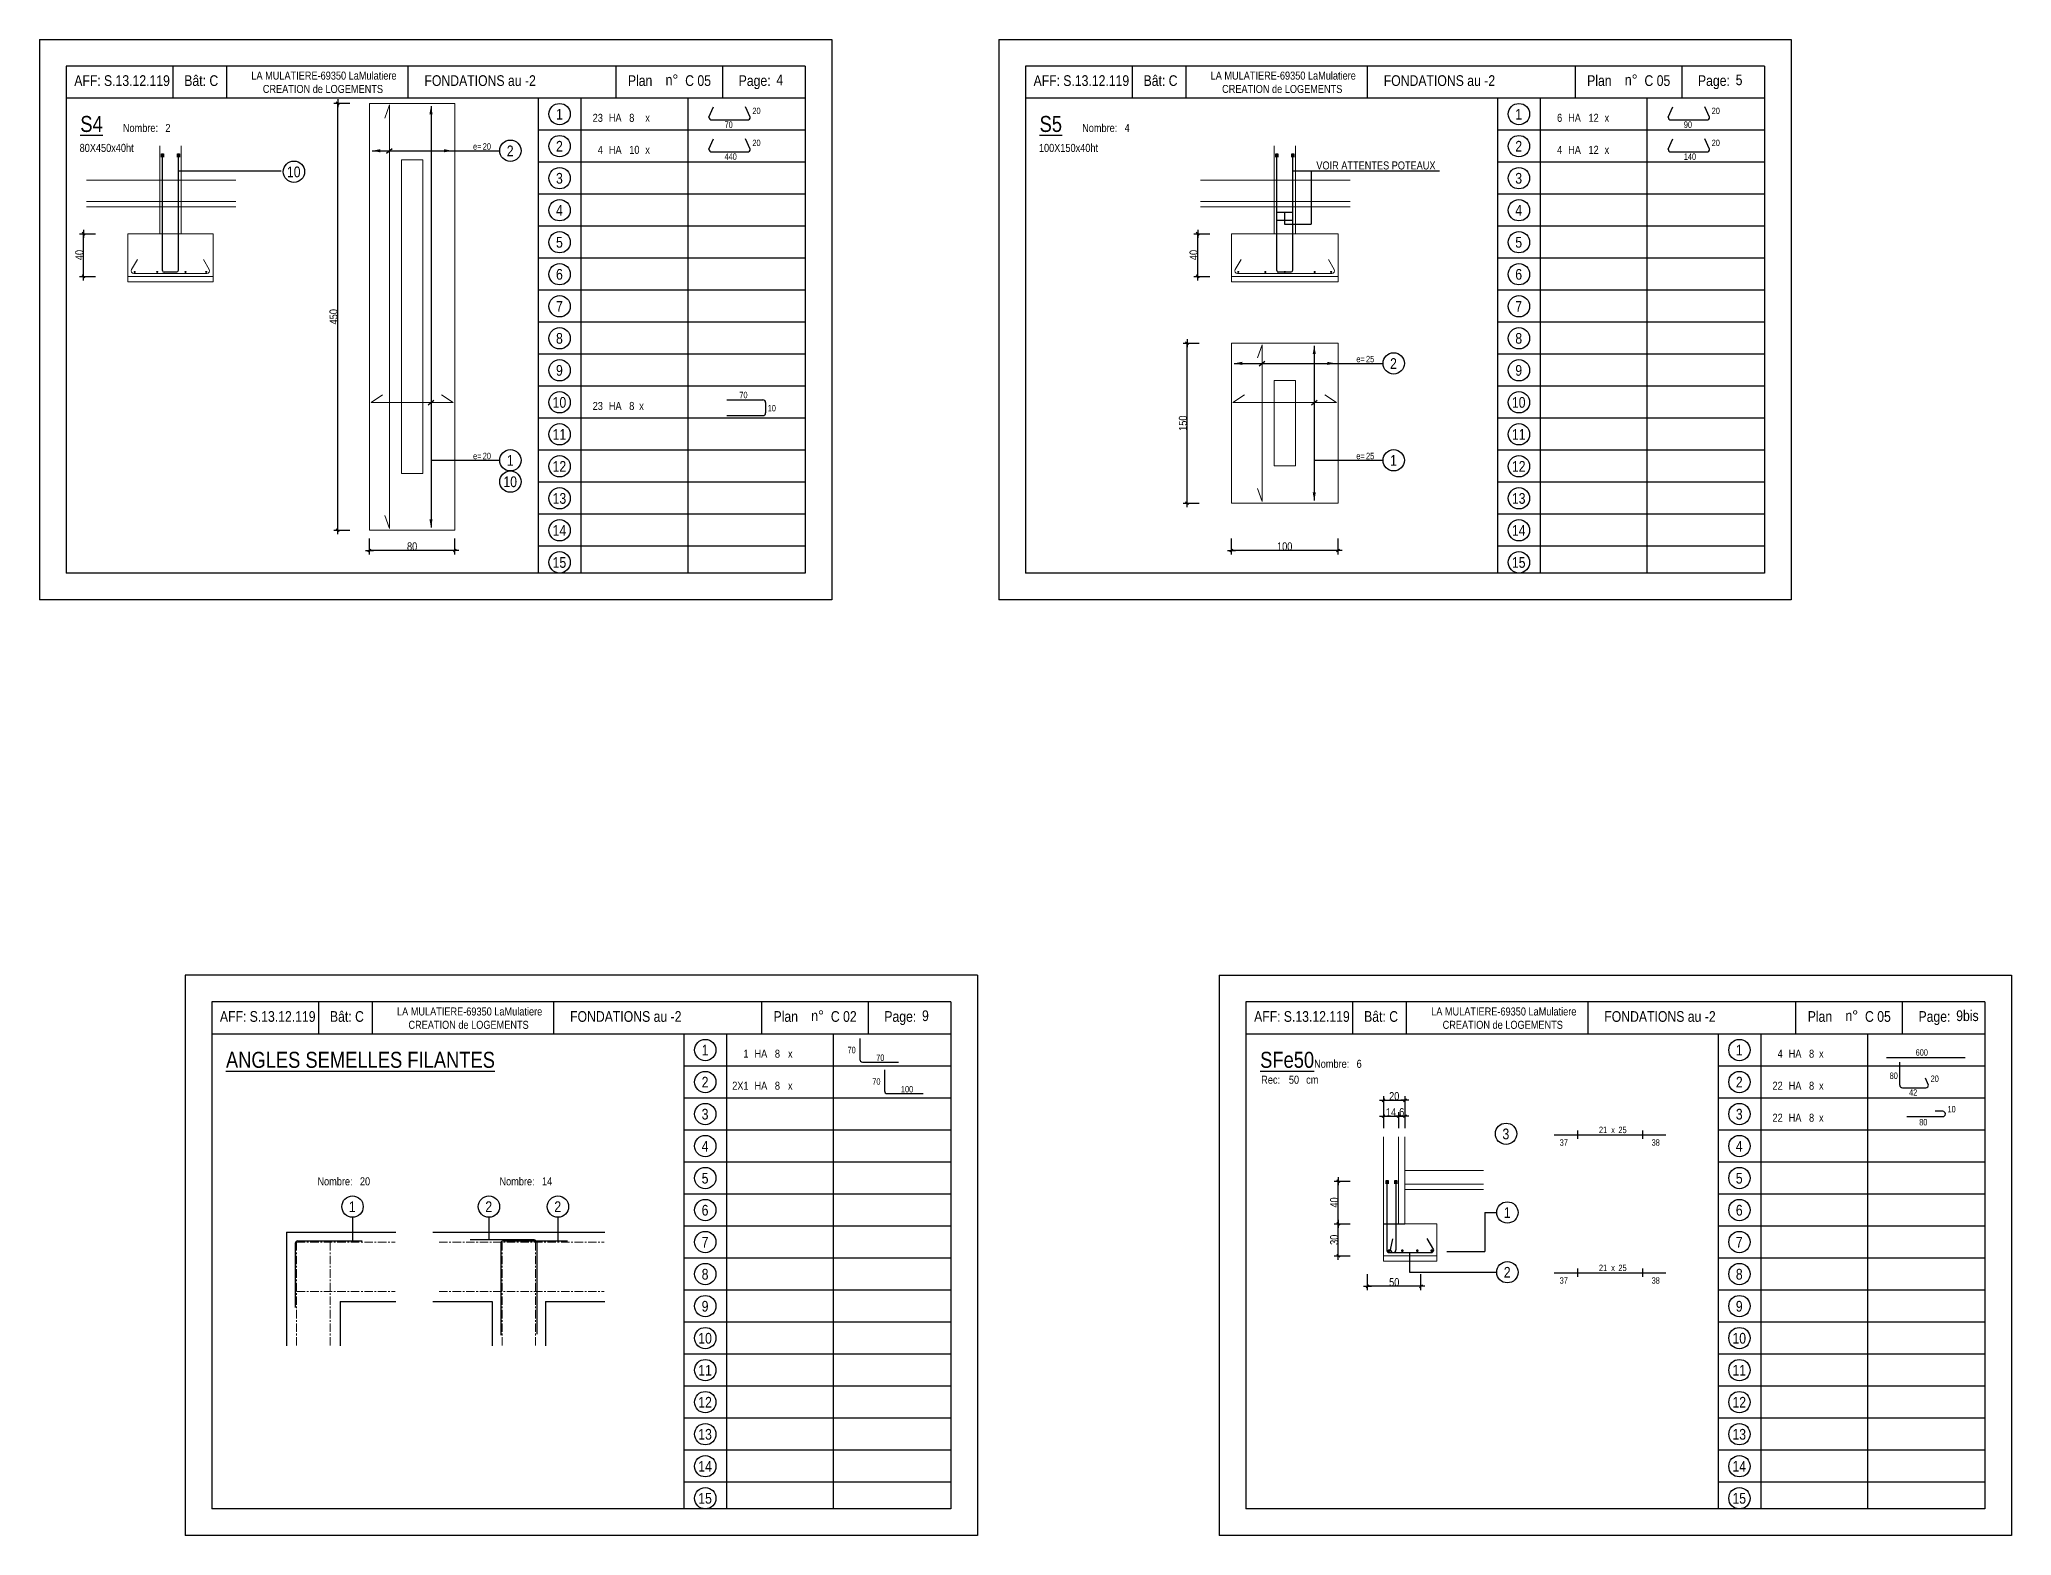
# Model space of a CAD drawing. Header units: centimetres. Extents: x -4990 to 114398, y -61489 to -12305.
# Drawn here: x 89810 to 93506, y -44350 to -41546 of the extents above; entities that cross this region are included whole.
import ezdxf
from ezdxf.enums import TextEntityAlignment as Align

# ---------------------------------------------------------------- set-up
doc = ezdxf.new("R2010")
doc.units = ezdxf.units.CM
doc.header["$LTSCALE"] = 0.5
doc.linetypes.add('AXES', pattern=[50.8, 31.75, -6.35, 6.35, -6.35])
doc.linetypes.add('TIRETPTX2', pattern=[50.8, 25.4, -12.7, 0, -12.7])
doc.layers.get('DEFPOINTS').update_dxf_attribs({"linetype": 'CONTINUOUS'})
for name, color, linetype in [('01_cote_gen', 4, 'CONTINUOUS'), ('01_fenetres', 171, 'CONTINUOUS'), ('01_linteaux', 2, 'CONTINUOUS'), ('01_texte', 230, 'CONTINUOUS'), ('AA_COTES', 2, 'CONTINUOUS')]:
    doc.layers.add(name, color=color, linetype=linetype)
for name, color, linetype, lineweight in [('01_murs_coup', 5, 'CONTINUOUS', 60), ('01_sem', 42, 'CONTINUOUS', 15), ('01_tram_axes', 2, 'TIRETPTX2', 9)]:
    doc.layers.add(name, color=color, linetype=linetype, lineweight=lineweight)
doc.styles.add('STYLE2', font='ARIALN.TTF')
doc.linetypes.add('ZIGZAG', pattern='A,0.00254,-5.08,[131,ltypeshp.shx,S=5.08,R=0,X=-5.08,Y=0],-10.16,[131,ltypeshp.shx,S=5.08,R=180,X=5.08,Y=0],-5.08', length=20.32254)
doc.dimstyles.new('JB25', dxfattribs={"dimscale": 0.1, "dimtxt": 150, "dimasz": 15, "dimexe": 0.1, "dimexo": 0.1, "dimgap": 0.09, "dimtad": 1, "dimdec": 1, "dimlfac": 0.5, "dimdsep": 46, "dimtxsty": 'STYLE2', "dimblk1": 'BOND_G', "dimblk2": 'BOND_D', "dimsah": 1, "dimcen": 1.5, "dimdle": 0.01, "dimse1": 1, "dimse2": 1, "dimclrd": 4, "dimclre": 2, "dimclrt": 6, "dimazin": 2, "dimtfac": 2.333333, "dimtdec": 1, "dimtix": 1, "dimtmove": 2, "dimatfit": 3, "dimldrblk": 'BOND_G', "dimfxl": 1, "dimtolj": 1, "dimtzin": 0, "dimarcsym": 0})
doc.dimstyles.new('JB50', dxfattribs={"dimscale": 0.1, "dimtxt": 150, "dimasz": 15, "dimexe": 0.1, "dimexo": 0.1, "dimgap": 0.09, "dimtad": 1, "dimdec": 1, "dimdsep": 46, "dimtxsty": 'STYLE2', "dimblk1": 'BOND_G', "dimblk2": 'BOND_D', "dimsah": 1, "dimcen": 1.5, "dimdle": 0.01, "dimse1": 1, "dimse2": 1, "dimclrd": 4, "dimclre": 2, "dimclrt": 6, "dimazin": 2, "dimtfac": 2.333333, "dimtdec": 1, "dimtix": 1, "dimtmove": 2, "dimatfit": 3, "dimldrblk": 'BOND_G', "dimfxl": 1, "dimtolj": 1, "dimtzin": 0, "dimarcsym": 0})

# ---------------------------------------------------------------- blocks, each defined once
blk = doc.blocks.new('BOND_G')
at = {"layer": 'AA_COTES', "color": 0}
for p, q in [((5, 0), (-5, 0)), ((1.8, 1.8), (-1.8, -1.8)), ((0, -5), (0, 15))]:
    blk.add_line(p, q, dxfattribs=at)
blk = doc.blocks.new('BOND_D')
at = {"layer": 'AA_COTES', "color": 0}
for p, q in [((5, 0), (-5, 0)), ((-1.8, -1.8), (1.8, 1.8)), ((0, 5), (0, -15))]:
    blk.add_line(p, q, dxfattribs=at)
blk = doc.blocks.new('*D4362')
at = {"layer": '01_sem', "color": 4, "lineweight": -2, "ltscale": 7, "transparency": 16777216}
blk.add_line((90587, -42503.9), (90430, -42503.9), dxfattribs=at)
at = {"layer": 'DEFPOINTS', "color": 0, "ltscale": 7}
for p in [(90428.5, -42415.2), (90588.5, -42415.2), (90428.5, -42503.9)]:
    blk.add_point(p, dxfattribs=at)
at = {"layer": '01_sem', "color": 4, "lineweight": -2, "ltscale": 7, "transparency": 16777216, "xscale": 1.5, "yscale": 1.5, "zscale": 1.5, "rotation": 180}
blk.add_blockref('BOND_D', (90428.5, -42503.9), dxfattribs=at)
at = {"layer": '01_sem', "color": 4, "lineweight": -2, "ltscale": 7, "transparency": 16777216, "xscale": 1.5, "yscale": 1.5, "zscale": 1.5}
blk.add_blockref('BOND_G', (90588.5, -42503.9), dxfattribs=at)
at = {"layer": '01_sem', "color": 6, "lineweight": 0, "ltscale": 7, "transparency": 16777216, "insert": (90508.5, -42496.2), "char_height": 15, "attachment_point": 5, "style": 'STYLE2'}
blk.add_mtext('\\A1;80', dxfattribs=at)
blk = doc.blocks.new('*D4361')
at = {"layer": '01_cote_gen', "color": 4, "linetype": 'Continuous', "lineweight": -2, "transparency": 16777216}
blk.add_line((89892.5, -41988.5), (89892.5, -41911.5), dxfattribs=at)
at = {"layer": 'DEFPOINTS', "color": 0, "linetype": 'Continuous'}
for p in [(89892.5, -41910), (90003.8, -41910), (89982.7, -41990)]:
    blk.add_point(p, dxfattribs=at)
at = {"layer": '01_cote_gen', "color": 4, "linetype": 'Continuous', "lineweight": -2, "transparency": 16777216, "xscale": 1.5, "yscale": 1.5, "zscale": 1.5}
for name, p, rotation in [('BOND_D', (89892.5, -41910), 90), ('BOND_G', (89892.5, -41990), 270)]:
    blk.add_blockref(name, p, dxfattribs=dict(at, rotation=rotation))
at = {"layer": '01_cote_gen', "color": 6, "linetype": 'Continuous', "lineweight": 0, "transparency": 16777216, "insert": (89884.8, -41950), "char_height": 15, "attachment_point": 5, "rotation": 90, "style": 'STYLE2'}
blk.add_mtext('\\A1;40', dxfattribs=at)
blk = doc.blocks.new('*D4363')
at = {"layer": '01_cote_gen', "color": 4, "lineweight": -2, "ltscale": 2, "transparency": 16777216}
blk.add_line((90369, -42464.2), (90369, -41667.2), dxfattribs=at)
at = {"layer": 'DEFPOINTS', "color": 0, "ltscale": 2}
for p in [(90369, -41665.7), (90428.5, -41665.7), (90428.5, -42465.7)]:
    blk.add_point(p, dxfattribs=at)
at = {"layer": '01_cote_gen', "color": 4, "lineweight": -2, "ltscale": 2, "transparency": 16777216, "xscale": 1.5, "yscale": 1.5, "zscale": 1.5}
for name, p, rotation in [('BOND_D', (90369, -41665.7), 90), ('BOND_G', (90369, -42465.7), 270)]:
    blk.add_blockref(name, p, dxfattribs=dict(at, rotation=rotation))
at = {"layer": '01_cote_gen', "color": 6, "ltscale": 2, "transparency": 16777216, "insert": (90361.3, -42065.7), "char_height": 15, "attachment_point": 5, "rotation": 90, "style": 'STYLE2'}
blk.add_mtext('\\A1;450', dxfattribs=at)
blk = doc.blocks.new('*D4364')
at = {"layer": '01_cote_gen', "color": 4, "linetype": 'Continuous', "lineweight": -2, "transparency": 16777216}
blk.add_line((91961, -42413.7), (91961, -42116.7), dxfattribs=at)
at = {"layer": 'DEFPOINTS', "color": 0, "linetype": 'Continuous'}
for p in [(91961, -42115.2), (92013.4, -42115.2), (92013.4, -42415.2)]:
    blk.add_point(p, dxfattribs=at)
at = {"layer": '01_cote_gen', "color": 4, "linetype": 'Continuous', "lineweight": -2, "transparency": 16777216, "xscale": 1.5, "yscale": 1.5, "zscale": 1.5}
for name, p, rotation in [('BOND_D', (91961, -42115.2), 90), ('BOND_G', (91961, -42415.2), 270)]:
    blk.add_blockref(name, p, dxfattribs=dict(at, rotation=rotation))
at = {"layer": '01_cote_gen', "color": 6, "linetype": 'Continuous', "lineweight": 0, "transparency": 16777216, "insert": (91953.3, -42265.2), "char_height": 15, "attachment_point": 5, "rotation": 90, "style": 'STYLE2'}
blk.add_mtext('\\A1;150', dxfattribs=at)
blk = doc.blocks.new('*D4365')
at = {"layer": '01_sem', "color": 4, "lineweight": -2, "ltscale": 7, "transparency": 16777216}
blk.add_line((92242.5, -42503.9), (92045.5, -42503.9), dxfattribs=at)
at = {"layer": 'DEFPOINTS', "color": 0, "ltscale": 7}
for p in [(92044, -42415.2), (92244, -42415.2), (92044, -42503.9)]:
    blk.add_point(p, dxfattribs=at)
at = {"layer": '01_sem', "color": 4, "lineweight": -2, "ltscale": 7, "transparency": 16777216, "xscale": 1.5, "yscale": 1.5, "zscale": 1.5, "rotation": 180}
blk.add_blockref('BOND_D', (92044, -42503.9), dxfattribs=at)
at = {"layer": '01_sem', "color": 4, "lineweight": -2, "ltscale": 7, "transparency": 16777216, "xscale": 1.5, "yscale": 1.5, "zscale": 1.5}
blk.add_blockref('BOND_G', (92244, -42503.9), dxfattribs=at)
at = {"layer": '01_sem', "color": 6, "lineweight": 0, "ltscale": 7, "transparency": 16777216, "insert": (92144, -42496.2), "char_height": 15, "attachment_point": 5, "style": 'STYLE2'}
blk.add_mtext('\\A1;100', dxfattribs=at)
blk = doc.blocks.new('*D4366')
at = {"layer": '01_cote_gen', "color": 4, "linetype": 'Continuous', "lineweight": -2, "transparency": 16777216}
blk.add_line((91981, -41988.5), (91981, -41911.5), dxfattribs=at)
at = {"layer": 'DEFPOINTS', "color": 0, "linetype": 'Continuous'}
for p in [(91981, -41910), (92072.3, -41910), (92051.2, -41990)]:
    blk.add_point(p, dxfattribs=at)
at = {"layer": '01_cote_gen', "color": 4, "linetype": 'Continuous', "lineweight": -2, "transparency": 16777216, "xscale": 1.5, "yscale": 1.5, "zscale": 1.5}
for name, p, rotation in [('BOND_D', (91981, -41910), 90), ('BOND_G', (91981, -41990), 270)]:
    blk.add_blockref(name, p, dxfattribs=dict(at, rotation=rotation))
at = {"layer": '01_cote_gen', "color": 6, "linetype": 'Continuous', "lineweight": 0, "transparency": 16777216, "insert": (91973.3, -41950), "char_height": 15, "attachment_point": 5, "rotation": 90, "style": 'STYLE2'}
blk.add_mtext('\\A1;40', dxfattribs=at)
blk = doc.blocks.new('*D4654')
at = {"layer": '01_cote_gen', "color": 4, "linetype": 'Continuous', "lineweight": -2, "transparency": 16777216}
blk.add_line((92244.4, -43824.2), (92244.4, -43767.2), dxfattribs=at)
at = {"layer": 'DEFPOINTS', "color": 0, "linetype": 'Continuous'}
for p in [(92244.4, -43765.7), (92319, -43765.7), (92304, -43825.7)]:
    blk.add_point(p, dxfattribs=at)
at = {"layer": '01_cote_gen', "color": 4, "linetype": 'Continuous', "lineweight": -2, "transparency": 16777216, "xscale": 1.5, "yscale": 1.5, "zscale": 1.5}
for name, p, rotation in [('BOND_D', (92244.4, -43765.7), 90), ('BOND_G', (92244.4, -43825.7), 270)]:
    blk.add_blockref(name, p, dxfattribs=dict(at, rotation=rotation))
at = {"layer": '01_cote_gen', "color": 6, "linetype": 'Continuous', "lineweight": 0, "transparency": 16777216, "insert": (92236.8, -43795.7), "char_height": 15, "attachment_point": 5, "rotation": 90, "style": 'STYLE2'}
blk.add_mtext('\\A1;30', dxfattribs=at)
blk = doc.blocks.new('*D4655')
at = {"layer": '01_cote_gen', "color": 4, "linetype": 'Continuous', "lineweight": -2, "transparency": 16777216}
blk.add_line((92397.8, -43882.9), (92300.8, -43882.9), dxfattribs=at)
at = {"layer": 'DEFPOINTS', "color": 0, "linetype": 'Continuous'}
for p in [(92299.3, -43814.7), (92399.3, -43814.7), (92299.3, -43882.9)]:
    blk.add_point(p, dxfattribs=at)
at = {"layer": '01_cote_gen', "color": 4, "linetype": 'Continuous', "lineweight": -2, "transparency": 16777216, "xscale": 1.5, "yscale": 1.5, "zscale": 1.5, "rotation": 180}
blk.add_blockref('BOND_D', (92299.3, -43882.9), dxfattribs=at)
at = {"layer": '01_cote_gen', "color": 4, "linetype": 'Continuous', "lineweight": -2, "transparency": 16777216, "xscale": 1.5, "yscale": 1.5, "zscale": 1.5}
blk.add_blockref('BOND_G', (92399.3, -43882.9), dxfattribs=at)
at = {"layer": '01_cote_gen', "color": 6, "linetype": 'Continuous', "lineweight": 0, "transparency": 16777216, "insert": (92349.3, -43875.2), "char_height": 15, "attachment_point": 5, "style": 'STYLE2'}
blk.add_mtext('\\A1;50', dxfattribs=at)
blk = doc.blocks.new('*D4656')
at = {"layer": '01_cote_gen', "color": 4, "linetype": 'Continuous', "lineweight": -2, "transparency": 16777216}
blk.add_line((92244.4, -43764.2), (92244.4, -43687.2), dxfattribs=at)
at = {"layer": 'DEFPOINTS', "color": 0, "linetype": 'Continuous'}
for p in [(92244.4, -43685.7), (92339.3, -43685.7), (92329.3, -43765.7)]:
    blk.add_point(p, dxfattribs=at)
at = {"layer": '01_cote_gen', "color": 4, "linetype": 'Continuous', "lineweight": -2, "transparency": 16777216, "xscale": 1.5, "yscale": 1.5, "zscale": 1.5}
for name, p, rotation in [('BOND_D', (92244.4, -43685.7), 90), ('BOND_G', (92244.4, -43765.7), 270)]:
    blk.add_blockref(name, p, dxfattribs=dict(at, rotation=rotation))
at = {"layer": '01_cote_gen', "color": 6, "linetype": 'Continuous', "lineweight": 0, "transparency": 16777216, "insert": (92236.8, -43725.7), "char_height": 15, "attachment_point": 5, "rotation": 90, "style": 'STYLE2'}
blk.add_mtext('\\A1;40', dxfattribs=at)
blk = doc.blocks.new('*D4657')
at = {"layer": '01_cote_gen', "color": 4, "linetype": 'Continuous', "lineweight": -2, "transparency": 16777216}
blk.add_line((92330.8, -43564), (92355.8, -43564), dxfattribs=at)
at = {"layer": 'DEFPOINTS', "color": 0, "linetype": 'Continuous'}
for p in [(92357.3, -43564), (92329.3, -43602.8), (92357.3, -43602.8)]:
    blk.add_point(p, dxfattribs=at)
at = {"layer": '01_cote_gen', "color": 4, "linetype": 'Continuous', "lineweight": -2, "transparency": 16777216, "xscale": 1.5, "yscale": 1.5, "zscale": 1.5, "rotation": 180}
blk.add_blockref('BOND_G', (92329.3, -43564), dxfattribs=at)
at = {"layer": '01_cote_gen', "color": 4, "linetype": 'Continuous', "lineweight": -2, "transparency": 16777216, "xscale": 1.5, "yscale": 1.5, "zscale": 1.5}
blk.add_blockref('BOND_D', (92357.3, -43564), dxfattribs=at)
at = {"layer": '01_cote_gen', "color": 6, "linetype": 'Continuous', "lineweight": 0, "transparency": 16777216, "insert": (92343.3, -43556.5), "char_height": 15, "attachment_point": 5, "style": 'STYLE2'}
blk.add_mtext('\\A1;14', dxfattribs=at)
blk = doc.blocks.new('*D4658')
at = {"layer": '01_cote_gen', "color": 4, "linetype": 'Continuous', "lineweight": -2, "transparency": 16777216}
blk.add_line((92358.8, -43564), (92367.8, -43564), dxfattribs=at)
at = {"layer": 'DEFPOINTS', "color": 0, "linetype": 'Continuous'}
for p in [(92357.3, -43571.5), (92369.3, -43564), (92369.3, -43602.8)]:
    blk.add_point(p, dxfattribs=at)
at = {"layer": '01_cote_gen', "color": 4, "linetype": 'Continuous', "lineweight": -2, "transparency": 16777216, "xscale": 1.5, "yscale": 1.5, "zscale": 1.5, "rotation": 180}
blk.add_blockref('BOND_G', (92357.3, -43564), dxfattribs=at)
at = {"layer": '01_cote_gen', "color": 4, "linetype": 'Continuous', "lineweight": -2, "transparency": 16777216, "xscale": 1.5, "yscale": 1.5, "zscale": 1.5}
blk.add_blockref('BOND_D', (92369.3, -43564), dxfattribs=at)
at = {"layer": '01_cote_gen', "color": 6, "linetype": 'Continuous', "lineweight": 0, "transparency": 16777216, "insert": (92363.3, -43556.4), "char_height": 15, "attachment_point": 5, "style": 'STYLE2'}
blk.add_mtext('\\A1;6', dxfattribs=at)
blk = doc.blocks.new('*D4659')
at = {"layer": '01_cote_gen', "color": 4, "linetype": 'Continuous', "lineweight": -2, "transparency": 16777216}
blk.add_line((92330.8, -43534.2), (92367.8, -43534.2), dxfattribs=at)
at = {"layer": 'DEFPOINTS', "color": 0, "linetype": 'Continuous'}
for p in [(92369.3, -43534.2), (92329.3, -43571.5), (92369.3, -43571.5)]:
    blk.add_point(p, dxfattribs=at)
at = {"layer": '01_cote_gen', "color": 4, "linetype": 'Continuous', "lineweight": -2, "transparency": 16777216, "xscale": 1.5, "yscale": 1.5, "zscale": 1.5, "rotation": 180}
blk.add_blockref('BOND_G', (92329.3, -43534.2), dxfattribs=at)
at = {"layer": '01_cote_gen', "color": 4, "linetype": 'Continuous', "lineweight": -2, "transparency": 16777216, "xscale": 1.5, "yscale": 1.5, "zscale": 1.5}
blk.add_blockref('BOND_D', (92369.3, -43534.2), dxfattribs=at)
at = {"layer": '01_cote_gen', "color": 6, "linetype": 'Continuous', "lineweight": 0, "transparency": 16777216, "insert": (92349.3, -43526.5), "char_height": 15, "attachment_point": 5, "style": 'STYLE2'}
blk.add_mtext('\\A1;20', dxfattribs=at)

msp = doc.modelspace()

# ---------------------------------------------------------------- linework, layer by layer
at = {"layer": '01_cote_gen', "ltscale": 2}
msp.add_line((93377.4, -43554.884), (93363.446, -43554.884), dxfattribs=at)
at = {"layer": '01_fenetres', "ltscale": 30}
for p, q in [((89860, -41595.981), (89860, -42545.981)), ((89860, -41595.981), (89860, -42545.981)), ((89860, -41595.981), (89860, -42545.981)), ((91245, -41595.981), (89860, -41595.981)), ((90060, -41595.981), (90060, -41655.981)), ((90160.5, -41595.981), (90160.5, -41655.981)), ((90500.673, -41595.981), (90500.673, -41655.981)), ((90890.868, -41655.981), (90890.868, -41595.981)), ((91090.868, -41655.981), (91090.868, -41595.981)), ((91245, -41595.981), (91245, -42545.981)), ((91658, -41595.981), (91658, -42545.981)), ((91658, -41595.981), (91658, -42545.981)), ((91658, -41595.981), (91658, -42545.981)), ((93043, -41595.981), (91658, -41595.981)), ((91858, -41595.981), (91858, -41655.981)), ((91958.5, -41595.981), (91958.5, -41655.981)), ((92298.673, -41595.981), (92298.673, -41655.981)), ((92688.868, -41655.981), (92688.868, -41595.981)), ((92888.868, -41655.981), (92888.868, -41595.981)), ((93043, -41595.981), (93043, -42545.981)), ((91245, -41655.981), (89860, -41655.981)), ((93043, -41655.981), (91658, -41655.981)), ((91245, -42545.981), (89860, -42545.981)), ((93043, -42545.981), (91658, -42545.981)), ((90133, -43350), (90133, -44300)), ((90133, -43350), (90133, -44300)), ((90133, -43350), (90133, -44300)), ((91518, -43350), (90133, -43350)), ((90333, -43350), (90333, -43410)), ((90433.5, -43350), (90433.5, -43410)), ((90773.673, -43350), (90773.673, -43410)), ((91163.868, -43410), (91163.868, -43350)), ((91363.868, -43410), (91363.868, -43350)), ((91518, -43350), (91518, -44300)), ((92071.367, -43350), (92071.367, -44300)), ((92071.367, -43350), (92071.367, -44300)), ((92071.367, -43350), (92071.367, -44300)), ((93456.367, -43350), (92071.367, -43350)), ((92271.367, -43350), (92271.367, -43410)), ((92371.867, -43350), (92371.867, -43410)), ((92712.04, -43350), (92712.04, -43410)), ((93102.235, -43410), (93102.235, -43350)), ((93302.235, -43410), (93302.235, -43350)), ((93456.367, -43350), (93456.367, -44300)), ((91518, -43410), (90133, -43410)), ((93456.367, -43410), (92071.367, -43410)), ((91518, -44300), (90133, -44300)), ((93456.367, -44300), (92071.367, -44300))]:
    msp.add_line(p, q, dxfattribs=at)
at = {"layer": '01_linteaux', "linetype": 'Continuous'}
for p, q in [((91064.773, -41691.76), (91073.468, -41672.535)), ((91142.356, -41691.76), (91133.661, -41672.535)), ((92862.773, -41691.76), (92871.468, -41672.535)), ((92940.356, -41691.76), (92931.661, -41672.535)), ((91069.773, -41696.76), (91137.356, -41696.76)), ((92867.773, -41696.76), (92935.356, -41696.76)), ((91064.773, -41751.76), (91073.468, -41732.535)), ((91069.773, -41756.76), (91137.356, -41756.76)), ((91142.356, -41751.76), (91133.661, -41732.535)), ((92862.773, -41751.76), (92871.468, -41732.535)), ((92867.773, -41756.76), (92935.356, -41756.76)), ((92940.356, -41751.76), (92931.661, -41732.535)), ((91098.449, -42221.46), (91166.033, -42221.46)), ((91171.033, -42226.46), (91171.033, -42246.071)), ((91098.449, -42251.071), (91166.033, -42251.071)), ((91347.636, -43418.34), (91347.636, -43457.558)), ((91352.636, -43462.558), (91420.22, -43462.558)), ((93272.221, -43454.072), (93419.333, -43454.072)), ((93296.873, -43505.779), (93296.873, -43462.837)), ((91393.976, -43477.402), (91393.976, -43516.619)), ((93350.741, -43505.779), (93344.855, -43492.766)), ((91398.976, -43521.619), (91466.56, -43521.619)), ((93301.873, -43510.779), (93345.741, -43510.779)), ((93309.817, -43564.884), (93377.4, -43564.884)), ((92335.336, -43685.701), (92335.336, -43814.701)), ((92352.489, -43685.701), (92352.489, -43814.701)), ((90294.601, -43797.665), (90414.601, -43797.665)), ((90737.131, -43796.042), (90617.131, -43796.042)), ((90679.631, -43797.665), (90799.631, -43797.665)), ((90742.131, -43801.042), (90742.131, -43972.665)), ((92342.489, -43814.701), (92346.992, -43793.749)), ((92423.336, -43814.701), (92410.836, -43793.05)), ((90289.601, -43802.665), (90289.601, -43922.665)), ((90674.631, -43802.665), (90674.631, -43974.288)), ((92340.336, -43819.701), (92418.336, -43819.701))]:
    msp.add_line(p, q, dxfattribs=at)
for centre, start, end in [((91069.773, -41691.76), 180, 270), ((91137.356, -41691.76), 270, 0), ((92867.773, -41691.76), 180, 270), ((92935.356, -41691.76), 270, 0), ((91069.773, -41751.76), 180, 270), ((91137.356, -41751.76), 270, 0), ((92867.773, -41751.76), 180, 270), ((92935.356, -41751.76), 270, 0), ((91166.033, -42226.46), 0, 90), ((91166.033, -42246.071), 270, 0), ((91352.636, -43457.558), 180, 270), ((93301.873, -43505.779), 180, 270), ((93345.741, -43505.779), 270, 0), ((91398.976, -43516.619), 180, 270), ((93377.4, -43559.884), 0, 90), ((93377.4, -43559.884), 270, 0), ((90294.601, -43802.665), 90, 180), ((90679.631, -43802.665), 90, 180), ((90737.131, -43801.042), 0, 90), ((92340.336, -43814.701), 180, 270), ((92347.489, -43814.701), 180, 270), ((92347.489, -43814.701), 270, 0), ((92418.336, -43814.701), 270, 0)]:
    msp.add_arc(centre, 5, start, end, dxfattribs=at)
at = {"layer": '01_murs_coup', "linetype": 'Continuous', "lineweight": 0}
for p, q in [((90466.055, -41668.731), (90457.376, -41693.375)), ((90466.055, -41668.731), (90466.055, -42462.731)), ((89982.836, -41977.407), (89993.695, -41958.6)), ((89987.166, -41984.907), (90123.846, -41984.907)), ((90128.176, -41977.407), (90117.317, -41958.6)), ((92051.336, -41977.407), (92062.195, -41958.6)), ((92055.666, -41984.907), (92232.346, -41984.907)), ((92236.676, -41977.407), (92225.817, -41958.6)), ((92101.555, -42118.231), (92092.876, -42142.875)), ((92101.555, -42118.231), (92101.555, -42412.231)), ((90431.506, -42226.36), (90453.206, -42211.851)), ((90585.506, -42226.36), (90563.806, -42211.851)), ((92047.006, -42226.36), (92068.706, -42211.851)), ((92241.006, -42226.36), (92219.306, -42211.851)), ((90431.506, -42226.36), (90585.506, -42226.36)), ((92047.006, -42226.36), (92241.006, -42226.36)), ((92101.555, -42412.231), (92092.876, -42387.588)), ((90466.055, -42462.731), (90457.376, -42438.088))]:
    msp.add_line(p, q, dxfattribs=at)
for centre, start, end in [((89987.166, -41979.907), 150, 270), ((90123.846, -41979.907), 270, 30), ((92055.666, -41979.907), 150, 270), ((92232.346, -41979.907), 270, 30)]:
    msp.add_arc(centre, 5, start, end, dxfattribs=at)
at = {"layer": '01_sem', "lineweight": 0, "ltscale": 7}
for p, q in [((90428.506, -41665.731), (90428.506, -42465.731)), ((90588.506, -41665.731), (90428.506, -41665.731)), ((90588.506, -41665.731), (90588.506, -42465.731)), ((90035.506, -41909.996), (90035.506, -41745.436)), ((90075.506, -41909.996), (90075.506, -41745.436)), ((92124.006, -41909.996), (92124.006, -41745.436)), ((92164.006, -41909.996), (92164.006, -41745.436)), ((90178.007, -41809.996), (89897.965, -41809.996)), ((92266.507, -41809.996), (91986.465, -41809.996)), ((90178.007, -41849.996), (89897.965, -41849.996)), ((90178.007, -41859.996), (89897.965, -41859.996)), ((92266.507, -41849.996), (91986.465, -41849.996)), ((92266.507, -41859.996), (91986.465, -41859.996)), ((89975.506, -41989.996), (89975.506, -41909.996)), ((90135.506, -41989.996), (90135.506, -41909.996)), ((92044.006, -41989.996), (92044.006, -41909.996)), ((92244.006, -41989.996), (92244.006, -41909.996)), ((89975.506, -41989.996), (90135.506, -41989.996)), ((89975.506, -41989.996), (89975.506, -41999.996)), ((90135.506, -41989.996), (90135.506, -41999.996)), ((92044.006, -41989.996), (92244.006, -41989.996)), ((92044.006, -41989.996), (92044.006, -41999.996)), ((92244.006, -41989.996), (92244.006, -41999.996)), ((89975.506, -41999.996), (90135.506, -41999.996)), ((92044.006, -41999.996), (92244.006, -41999.996)), ((92044.006, -42115.231), (92044.006, -42415.231)), ((92244.006, -42115.231), (92044.006, -42115.231)), ((92244.006, -42115.231), (92244.006, -42415.231)), ((92244.006, -42415.231), (92044.006, -42415.231)), ((90588.506, -42465.731), (90428.506, -42465.731)), ((92329.336, -43602.764), (92329.336, -43765.701)), ((92357.336, -43602.764), (92357.336, -43765.701)), ((92369.336, -43602.764), (92369.336, -43765.701)), ((92369.336, -43665.701), (92516.877, -43665.701)), ((92369.336, -43691.701), (92516.877, -43691.701)), ((92369.336, -43701.701), (92516.877, -43701.701)), ((92329.336, -43765.701), (92329.336, -43835.701)), ((92429.336, -43765.701), (92429.336, -43835.701)), ((92329.336, -43825.701), (92429.336, -43825.701)), ((92329.336, -43835.701), (92429.336, -43835.701))]:
    msp.add_line(p, q, dxfattribs=at)
at = {"layer": '01_sem', "color": 2, "lineweight": 0, "ltscale": 7}
for p, q in [((90528.506, -41771.731), (90488.506, -41771.731)), ((90488.506, -41771.731), (90488.506, -42359.731)), ((90528.506, -42359.731), (90528.506, -41771.731)), ((92164.006, -42185.231), (92124.006, -42185.231)), ((92124.006, -42185.231), (92124.006, -42345.231)), ((92164.006, -42345.231), (92164.006, -42185.231)), ((90488.506, -42359.731), (90528.506, -42359.731)), ((92124.006, -42345.231), (92164.006, -42345.231))]:
    msp.add_line(p, q, dxfattribs=at)
at = {"layer": '01_sem', "linetype": 'Continuous', "lineweight": 0}
for p, q in [((90075.506, -41909.996), (89975.506, -41909.996)), ((90135.506, -41909.996), (90075.506, -41909.996)), ((92164.006, -41909.996), (92044.006, -41909.996)), ((92244.006, -41909.996), (92164.006, -41909.996)), ((92369.336, -43765.701), (92429.336, -43765.701))]:
    msp.add_line(p, q, dxfattribs=at)
at = {"layer": '01_texte', "ltscale": 30}
for p, q in [((89810, -41545.981), (89810, -42595.981)), ((89810, -41545.981), (91295, -41545.981)), ((91295, -41545.981), (91295, -42595.981)), ((91295, -41545.981), (91295, -42595.981)), ((91608, -41545.981), (91608, -42595.981)), ((91608, -41545.981), (93093, -41545.981)), ((93093, -41545.981), (93093, -42595.981)), ((93093, -41545.981), (93093, -42595.981)), ((90745, -41655.981), (90745, -42545.981)), ((90825, -41655.981), (90825, -42545.981)), ((91025, -41655.981), (91025, -42545.981)), ((92543, -41655.981), (92543, -42545.981)), ((92623, -41655.981), (92623, -42545.981)), ((92823, -41655.981), (92823, -42545.981)), ((90543.917, -41670.731), (90543.917, -42460.731)), ((91245, -41715.981), (90745, -41715.981)), ((93043, -41715.981), (92543, -41715.981)), ((90038.659, -41766.912), (90038.659, -41760.647)), ((90038.659, -41760.647), (90042.397, -41760.647)), ((90040.506, -41979.229), (90040.506, -41761.996)), ((90042.397, -41760.647), (90042.397, -41766.912)), ((90068.652, -41766.912), (90068.652, -41760.647)), ((90068.652, -41760.647), (90072.39, -41760.647)), ((90070.498, -41978.633), (90070.498, -41761.996)), ((90072.39, -41760.647), (90072.39, -41766.912)), ((90433.506, -41754.611), (90672.768, -41754.611)), ((90460.722, -41758.997), (90471.387, -41750.226)), ((92127.159, -41766.912), (92127.159, -41760.647)), ((92127.159, -41760.647), (92130.897, -41760.647)), ((92129.006, -41979.229), (92129.006, -41761.996)), ((92130.897, -41760.647), (92130.897, -41766.912)), ((92157.152, -41766.912), (92157.152, -41760.647)), ((92157.152, -41760.647), (92160.89, -41760.647)), ((92158.998, -41978.633), (92158.998, -41761.996)), ((92160.89, -41760.647), (92160.89, -41766.912)), ((91245, -41775.981), (90745, -41775.981)), ((93043, -41775.981), (92543, -41775.981)), ((91245, -41835.981), (90745, -41835.981)), ((93043, -41835.981), (92543, -41835.981)), ((91245, -41895.981), (90745, -41895.981)), ((93043, -41895.981), (92543, -41895.981)), ((90055.506, -41982.229), (90043.506, -41982.229)), ((90055.498, -41981.633), (90067.498, -41981.633)), ((91245, -41955.981), (90745, -41955.981)), ((92144.006, -41982.229), (92132.006, -41982.229)), ((92143.998, -41981.633), (92155.998, -41981.633)), ((93043, -41955.981), (92543, -41955.981)), ((91245, -42015.981), (90745, -42015.981)), ((93043, -42015.981), (92543, -42015.981)), ((91245, -42075.981), (90745, -42075.981)), ((93043, -42075.981), (92543, -42075.981)), ((91245, -42135.981), (90745, -42135.981)), ((92199.417, -42120.231), (92199.417, -42410.231)), ((93043, -42135.981), (92543, -42135.981)), ((92049.006, -42153.111), (92328.268, -42153.111)), ((92096.222, -42157.497), (92106.887, -42148.726)), ((91245, -42195.981), (90745, -42195.981)), ((93043, -42195.981), (92543, -42195.981)), ((90538.585, -42230.745), (90549.249, -42221.974)), ((92194.085, -42230.745), (92204.749, -42221.974)), ((91245, -42255.981), (90745, -42255.981)), ((93043, -42255.981), (92543, -42255.981)), ((91245, -42315.981), (90745, -42315.981)), ((93043, -42315.981), (92543, -42315.981)), ((90543.917, -42334.766), (90672.768, -42334.766)), ((92199.417, -42334.766), (92328.268, -42334.766)), ((91245, -42375.981), (90745, -42375.981)), ((93043, -42375.981), (92543, -42375.981)), ((91245, -42435.981), (90745, -42435.981)), ((93043, -42435.981), (92543, -42435.981)), ((91245, -42495.981), (90745, -42495.981)), ((93043, -42495.981), (92543, -42495.981)), ((91295, -42595.981), (89810, -42595.981)), ((93093, -42595.981), (91608, -42595.981)), ((90083, -43300), (90083, -44350)), ((90083, -43300), (90083, -44350)), ((91568, -43300), (90083, -43300)), ((91568, -43300), (91568, -44350)), ((91568, -43300), (91568, -44350)), ((92021.367, -43300), (92021.367, -44350)), ((92021.367, -43300), (93506.367, -43300)), ((93506.367, -43300), (93506.367, -44350)), ((93506.367, -43300), (93506.367, -44350)), ((91018, -43410), (91018, -44300)), ((91098, -43410), (91098, -44300)), ((91298, -43410), (91298, -44300)), ((92956.367, -43410), (92956.367, -44300)), ((93036.367, -43410), (93036.367, -44300)), ((93236.367, -43410), (93236.367, -44300)), ((91518, -43470), (91018, -43470)), ((93456.367, -43470), (92956.367, -43470)), ((91518, -43530), (91018, -43530)), ((93456.367, -43530), (92956.367, -43530)), ((91518, -43590), (91018, -43590)), ((93456.367, -43590), (92956.367, -43590)), ((91518, -43650), (91018, -43650)), ((93456.367, -43650), (92956.367, -43650)), ((92333.94, -43690.617), (92333.94, -43684.352)), ((92333.94, -43684.352), (92337.678, -43684.352)), ((92337.678, -43684.352), (92337.678, -43690.617)), ((92350.643, -43690.617), (92350.643, -43684.352)), ((92350.643, -43684.352), (92354.381, -43684.352)), ((92354.381, -43684.352), (92354.381, -43690.617)), ((91518, -43710), (91018, -43710)), ((93456.367, -43710), (92956.367, -43710)), ((91518, -43770), (91018, -43770)), ((93456.367, -43770), (92956.367, -43770)), ((91518, -43830), (91018, -43830)), ((93456.367, -43830), (92956.367, -43830)), ((91518, -43890), (91018, -43890)), ((93456.367, -43890), (92956.367, -43890)), ((91518, -43950), (91018, -43950)), ((93456.367, -43950), (92956.367, -43950)), ((91518, -44010), (91018, -44010)), ((93456.367, -44010), (92956.367, -44010)), ((91518, -44070), (91018, -44070)), ((93456.367, -44070), (92956.367, -44070)), ((91518, -44130), (91018, -44130)), ((93456.367, -44130), (92956.367, -44130)), ((91518, -44190), (91018, -44190)), ((93456.367, -44190), (92956.367, -44190)), ((91518, -44250), (91018, -44250)), ((93456.367, -44250), (92956.367, -44250)), ((91568, -44350), (90083, -44350)), ((93506.367, -44350), (92021.367, -44350))]:
    msp.add_line(p, q, dxfattribs=at)
at = {"layer": '01_texte'}
for p, q in [((90070.498, -41792.388), (90262.86, -41792.388)), ((92158.998, -41792.388), (92433.86, -41792.388)), ((92193.523, -41792.388), (92193.523, -41892.186)), ((92129.006, -41869.996), (92158.998, -41869.996)), ((92143.872, -41869.996), (92143.872, -41892.186)), ((92129.006, -41884.996), (92158.998, -41884.996)), ((92143.872, -41892.186), (92193.523, -41892.186))]:
    msp.add_line(p, q, dxfattribs=at)
at = {"layer": '01_texte', "linetype": 'Continuous'}
for p, q in [((92648.895, -43598.959), (92858.53, -43598.959)), ((92692.717, -43590.826), (92692.717, -43606.769)), ((92814.708, -43590.826), (92814.708, -43606.769)), ((90396.777, -43753.422), (90396.777, -43797.665)), ((90652.505, -43753.422), (90652.505, -43796.042)), ((90781.807, -43753.422), (90781.807, -43797.665)), ((92519.127, -43744.52), (92541.421, -43744.52)), ((92519.127, -43744.52), (92519.127, -43817.607)), ((90273.351, -43781.415), (90273.351, -43994.554)), ((90273.351, -43781.415), (90477.906, -43781.415)), ((90547.266, -43781.415), (90869.497, -43781.415)), ((92377.928, -43819.701), (92377.928, -43856.395)), ((92447.898, -43817.607), (92519.127, -43817.607)), ((92377.928, -43856.395), (92541.421, -43856.395)), ((92648.895, -43857.513), (92858.53, -43857.513)), ((92692.717, -43849.379), (92692.717, -43865.323)), ((92814.708, -43849.379), (92814.708, -43865.323)), ((90373.351, -43911.415), (90373.351, -43994.554)), ((90373.351, -43911.415), (90477.906, -43911.415)), ((90547.266, -43911.415), (90658.381, -43911.415)), ((90658.381, -43911.415), (90658.381, -43994.554)), ((90758.381, -43911.415), (90758.381, -43994.554)), ((90758.381, -43911.415), (90869.497, -43911.415))]:
    msp.add_line(p, q, dxfattribs=at)
at = {"layer": '01_texte', "linetype": 'ZIGZAG', "ltscale": 0.5}
msp.add_line((92329.336, -43765.701), (92369.336, -43765.701), dxfattribs=at)
at = {"layer": '01_texte', "ltscale": 30, "const_width": 2, "flags": 128}
for points in [[(89989.447, -41981.681, -1), (89987.447, -41981.681, -1)], [(89989.447, -41981.681, -1), (89987.447, -41981.681, -1)], [(90031.767, -41981.681, -1), (90029.767, -41981.681, -1)], [(90082.744, -41981.681, 1), (90084.744, -41981.681, 1)], [(90121.564, -41981.681, 1), (90123.564, -41981.681, 1)], [(90121.564, -41981.681, 1), (90123.564, -41981.681, 1)], [(92057.947, -41981.681, -1), (92055.947, -41981.681, -1)], [(92057.947, -41981.681, -1), (92055.947, -41981.681, -1)], [(92108.767, -41981.681, -1), (92106.767, -41981.681, -1)], [(92145.087, -41981.681, -1), (92143.087, -41981.681, -1)], [(92199.244, -41981.681, 1), (92201.244, -41981.681, 1)], [(92230.064, -41981.681, 1), (92232.064, -41981.681, 1)], [(92230.064, -41981.681, 1), (92232.064, -41981.681, 1)]]:
    msp.add_lwpolyline(points, format="xyb", close=True, dxfattribs=at)
at = {"layer": '01_texte', "const_width": 2.5, "flags": 128}
for points in [[(92338.265, -43816.078, 1), (92340.765, -43816.078, 1)], [(92363.159, -43816.078, 1), (92365.659, -43816.078, 1)], [(92391.229, -43816.078, 1), (92393.729, -43816.078, 1)], [(92418.265, -43816.078, 1), (92420.765, -43816.078, 1)]]:
    msp.add_lwpolyline(points, format="xyb", close=True, dxfattribs=at)
at = {"layer": '01_texte'}
for centre in [(90785, -41685.981), (92583, -41685.981), (90785, -41745.981), (92583, -41745.981), (90692.768, -41754.611), (90287, -41794), (90785, -41805.981), (92583, -41805.981), (90785, -41865.981), (92583, -41865.981), (90785, -41925.981), (92583, -41925.981), (90785, -41985.981), (92583, -41985.981), (90785, -42045.981), (92583, -42045.981), (90785, -42105.981), (92583, -42105.981), (92348.268, -42153.111), (90785, -42165.981), (92583, -42165.981), (90785, -42225.981), (92583, -42225.981), (90785, -42285.981), (92583, -42285.981), (90692.768, -42334.766), (92348.268, -42334.766), (90692.768, -42374.766), (90785, -42345.981), (92583, -42345.981), (90785, -42405.981), (92583, -42405.981), (90785, -42465.981), (92583, -42465.981), (90785, -42525.981), (92583, -42525.981), (91058, -43440), (92996.367, -43440), (91058, -43500), (92996.367, -43500), (91058, -43560), (92996.367, -43560), (92558.997, -43597.018), (91058, -43620), (92996.367, -43620), (91058, -43680), (92996.367, -43680), (90396.777, -43733.422), (90652.505, -43733.422), (90781.807, -43733.422), (91058, -43740), (92561.421, -43744.52), (92996.367, -43740), (91058, -43800), (92996.367, -43800), (92561.421, -43856.395), (91058, -43860), (92996.367, -43860), (91058, -43920), (92996.367, -43920), (91058, -43980), (92996.367, -43980), (91058, -44040), (92996.367, -44040), (91058, -44100), (92996.367, -44100), (91058, -44160), (92996.367, -44160), (91058, -44220), (92996.367, -44220), (91058, -44280), (92996.367, -44280)]:
    msp.add_circle(centre, 20, dxfattribs=at)
at = {"layer": '01_texte', "ltscale": 30}
for centre, start, end in [((90043.506, -41979.229), 180, 270), ((90067.498, -41978.633), 270, 0), ((92132.006, -41979.229), 180, 270), ((92155.998, -41978.633), 270, 0)]:
    msp.add_arc(centre, 3, start, end, dxfattribs=at)
for points in [[(90543.917, -41670.731), (90540.968, -41686.093), (90543.917, -41686.093)], [(90543.917, -41670.731), (90546.865, -41686.093), (90543.917, -41686.093)], [(90433.506, -41754.611), (90448.868, -41751.663), (90448.868, -41754.611)], [(90433.506, -41754.611), (90448.868, -41757.56), (90448.868, -41754.611)], [(90583.506, -41754.611), (90568.144, -41751.663), (90568.144, -41754.611)], [(90583.506, -41754.611), (90568.144, -41757.56), (90568.144, -41754.611)], [(92199.417, -42120.231), (92196.468, -42135.593), (92199.417, -42135.593)], [(92199.417, -42120.231), (92202.365, -42135.593), (92199.417, -42135.593)], [(92049.006, -42153.111), (92064.368, -42150.163), (92064.368, -42153.111)], [(92049.006, -42153.111), (92064.368, -42156.06), (92064.368, -42153.111)], [(92239.006, -42153.111), (92223.644, -42150.163), (92223.644, -42153.111)], [(92239.006, -42153.111), (92223.644, -42156.06), (92223.644, -42153.111)], [(92199.417, -42410.231), (92196.468, -42394.869), (92199.417, -42394.869)], [(92199.417, -42410.231), (92202.365, -42394.869), (92199.417, -42394.869)], [(90543.917, -42460.731), (90540.968, -42445.369), (90543.917, -42445.369)], [(90543.917, -42460.731), (90546.865, -42445.369), (90543.917, -42445.369)]]:
    msp.add_solid(points, dxfattribs=at)
at = {"layer": '01_tram_axes', "linetype": 'AXES'}
for p, q in [((90292.101, -43800.165), (90292.101, -43994.554)), ((90292.101, -43800.165), (90476.59, -43800.165)), ((90354.601, -43800.165), (90354.601, -43994.554)), ((90558.983, -43800.165), (90868.181, -43800.165)), ((90677.131, -43800.165), (90677.131, -43994.554)), ((90739.631, -43800.165), (90739.631, -43994.554)), ((90292.101, -43892.665), (90476.59, -43892.665)), ((90558.983, -43892.665), (90868.181, -43892.665))]:
    msp.add_line(p, q, dxfattribs=at)

# ---------------------------------------------------------------- texts
at = {"layer": '01_texte', "style": 'STYLE2'}
for s, height, p in [('AFF:', 20, (89875.296, -41633.132)), ('S.13.12.119', 20, (89930.96, -41633.132)), ('Bât: C', 20, (90081.46, -41633.132)), ('LA MULATIERE-69350 LaMulatiere', 15, (90207.197, -41621.265)), ('FONDATIONS au -2', 20, (90531.618, -41633.132)), ('Plan', 20, (90912.913, -41633.132)), ('n%%D', 20, (90983.598, -41631.69)), (' C 05', 20, (91013.941, -41633.132)), ('Page:', 20, (91120.582, -41633.132)), ('4', 20, (91191.267, -41631.69)), ('AFF:', 20, (91673.296, -41633.132)), ('S.13.12.119', 20, (91728.96, -41633.132)), ('Bât: C', 20, (91879.46, -41633.132)), ('LA MULATIERE-69350 LaMulatiere', 15, (92005.197, -41621.265)), ('FONDATIONS au -2', 20, (92329.618, -41633.132)), ('Plan', 20, (92710.913, -41633.132)), ('n%%D', 20, (92781.598, -41631.69)), (' C 05', 20, (92811.941, -41633.132)), ('Page:', 20, (92918.582, -41633.132)), ('5', 20, (92989.267, -41631.69)), ('CREATION de LOGEMENTS', 15, (90228.679, -41646.265)), ('CREATION de LOGEMENTS', 15, (92026.679, -41646.265)), ('%%US4', 30, (89886.577, -41719.372)), ('HA', 15, (90877.291, -41700.383)), ('8', 15, (90915.459, -41700.383)), ('x', 15, (90945.559, -41700.383)), ('20', 12, (91146.342, -41685.805)), ('%%US5', 30, (91684.577, -41719.372)), ('HA', 15, (92675.291, -41700.383)), ('12', 15, (92713.459, -41700.383)), ('x', 15, (92743.559, -41700.383)), ('20', 12, (92944.342, -41685.805)), ('Nombre:', 15, (89966.389, -41719.372)), ('2', 15, (90046.012, -41719.372)), ('70', 12, (91094.142, -41711.651)), ('Nombre:', 15, (91764.389, -41719.372)), ('4', 15, (91844.012, -41719.372)), ('90', 12, (92892.142, -41711.651)), ('80X450x40ht', 15, (89885.328, -41756.77)), ('e= ', 12, (90622.783, -41752.553)), ('20', 12, (90640.945, -41752.553)), ('HA', 15, (90877.291, -41760.383)), ('10', 15, (90915.459, -41760.383)), ('x', 15, (90945.559, -41760.383)), ('440', 12, (91094.142, -41771.651)), ('20', 12, (91146.342, -41745.805)), ('100X150x40ht', 15, (91683.328, -41756.77)), ('HA', 15, (92675.291, -41760.383)), ('12', 15, (92713.459, -41760.383)), ('x', 15, (92743.559, -41760.383)), ('140', 12, (92892.142, -41771.651)), ('20', 12, (92944.342, -41745.805)), ('VOIR ATTENTES POTEAUX', 15, (92203.306, -41789.612)), ('e= ', 12, (92278.283, -42151.053)), ('25', 12, (92296.445, -42151.053)), ('70', 12, (91121.894, -42218.41)), ('HA', 15, (90877.291, -42240.383)), ('8', 15, (90915.459, -42240.383)), ('10', 12, (91175.019, -42243.117)), ('e= ', 12, (90622.783, -42332.708)), ('20', 12, (90640.945, -42332.708)), ('e= ', 12, (92278.283, -42332.708)), ('25', 12, (92296.445, -42332.708)), ('AFF:', 20, (90148.296, -43387.151)), ('S.13.12.119', 20, (90203.96, -43387.151)), ('Bât: C', 20, (90354.46, -43387.151)), ('LA MULATIERE-69350 LaMulatiere', 15, (90480.197, -43375.284)), ('CREATION de LOGEMENTS', 15, (90501.679, -43400.284)), ('FONDATIONS au -2', 20, (90804.618, -43387.151)), ('Plan', 20, (91185.913, -43387.151)), ('n%%D', 20, (91256.598, -43385.709)), (' C 02', 20, (91286.941, -43387.151)), ('Page:', 20, (91393.582, -43387.151)), ('9', 20, (91464.267, -43385.709)), ('AFF:', 20, (92086.663, -43387.151)), ('S.13.12.119', 20, (92142.327, -43387.151)), ('Bât: C', 20, (92292.827, -43387.151)), ('LA MULATIERE-69350 LaMulatiere', 15, (92418.564, -43375.284)), ('CREATION de LOGEMENTS', 15, (92440.046, -43400.284)), ('FONDATIONS au -2', 20, (92742.985, -43387.151)), ('Plan', 20, (93124.28, -43387.151)), ('n%%D', 20, (93194.965, -43385.709)), (' C 05', 20, (93225.308, -43387.151)), ('Page:', 20, (93331.949, -43387.151)), ('9bis', 20, (93402.634, -43385.709)), ('%%UANGLES SEMELLES FILANTES', 30, (90159.577, -43473.391)), ('HA', 15, (91150.291, -43454.402)), ('8', 15, (91188.459, -43454.402)), ('70', 12, (91324.732, -43446.001)), ('70', 12, (91378.37, -43460.406)), ('%%USFe50', 30, (92097.944, -43473.391)), ('Nombre:', 15, (92199.142, -43473.391)), ('6', 15, (92278.765, -43473.391)), ('HA', 15, (93088.658, -43454.402)), ('8', 15, (93126.826, -43454.402)), ('600', 12, (93326.604, -43450.583)), ('HA', 15, (91150.291, -43514.402)), ('8', 15, (91188.459, -43514.402)), ('70', 12, (91371.073, -43505.063)), ('Rec:', 15, (92099.999, -43503.174)), ('cm', 15, (92184.245, -43503.174)), ('HA', 15, (93088.658, -43514.402)), ('8', 15, (93126.826, -43514.402)), ('80', 12, (93277.917, -43494.237)), ('20', 12, (93354.727, -43499.825)), ('100', 12, (91424.71, -43519.467)), ('42', 12, (93314.303, -43525.671)), ('HA', 15, (93088.658, -43574.402)), ('8', 15, (93126.826, -43574.402)), ('80', 12, (93333.262, -43581.266)), ('10', 12, (93386.386, -43556.93)), ('37', 12, (92659.522, -43619.376)), ('x ', 12, (92756.019, -43595.723)), ('25', 12, (92769.568, -43595.723)), ('38', 12, (92831.812, -43619.376)), ('Nombre:', 15, (90331.037, -43693.678)), ('20', 15, (90410.66, -43693.678)), ('Nombre:', 15, (90672.254, -43693.678)), ('14', 15, (90751.877, -43693.678)), ('37', 12, (92659.522, -43877.929)), ('x ', 12, (92756.019, -43854.277)), ('25', 12, (92769.568, -43854.277)), ('38', 12, (92831.812, -43877.929))]:
    msp.add_text(s, height=height, dxfattribs=at).set_placement(p)
for s, p in [('1', (90784.596, -41686.207)), ('1', (92582.596, -41686.207)), ('2', (90692.365, -41754.837)), ('2', (90784.596, -41746.207)), ('2', (92582.596, -41746.207)), ('10', (90286.596, -41794.226)), ('3', (90784.596, -41806.207)), ('3', (92582.596, -41806.207)), ('4', (90784.596, -41866.207)), ('4', (92582.596, -41866.207)), ('5', (90784.596, -41926.207)), ('5', (92582.596, -41926.207)), ('6', (90784.596, -41986.207)), ('6', (92582.596, -41986.207)), ('7', (90784.596, -42046.207)), ('7', (92582.596, -42046.207)), ('8', (90784.596, -42106.207)), ('8', (92582.596, -42106.207)), ('9', (90784.596, -42166.207)), ('2', (92347.865, -42153.337)), ('9', (92582.596, -42166.207)), ('10', (90784.596, -42226.207)), ('10', (92582.596, -42226.207)), ('11', (90784.596, -42286.207)), ('11', (92582.596, -42286.207)), ('1', (90692.365, -42334.992)), ('12', (90784.596, -42346.207)), ('1', (92347.865, -42334.992)), ('12', (92582.596, -42346.207)), ('10', (90692.365, -42374.992)), ('13', (90784.596, -42406.207)), ('13', (92582.596, -42406.207)), ('14', (90784.596, -42466.207)), ('14', (92582.596, -42466.207)), ('15', (90784.596, -42526.207)), ('15', (92582.596, -42526.207)), ('1', (91057.596, -43440.226)), ('1', (92995.963, -43440.226)), ('2', (91057.596, -43500.226)), ('2', (92995.963, -43500.226)), ('3', (91057.596, -43560.226)), ('3', (92995.963, -43560.226)), ('4', (91057.596, -43620.226)), ('3', (92558.593, -43597.244)), ('4', (92995.963, -43620.226)), ('5', (91057.596, -43680.226)), ('5', (92995.963, -43680.226)), ('1', (90396.373, -43733.647)), ('2', (90652.101, -43733.647)), ('2', (90781.404, -43733.647)), ('6', (91057.596, -43740.226)), ('1', (92561.018, -43744.746)), ('6', (92995.963, -43740.226)), ('7', (91057.596, -43800.226)), ('7', (92995.963, -43800.226)), ('8', (91057.596, -43860.226)), ('2', (92561.018, -43856.621)), ('8', (92995.963, -43860.226)), ('9', (91057.596, -43920.226)), ('9', (92995.963, -43920.226)), ('10', (91057.596, -43980.226)), ('10', (92995.963, -43980.226)), ('11', (91057.596, -44040.226)), ('11', (92995.963, -44040.226)), ('12', (91057.596, -44100.226)), ('12', (92995.963, -44100.226)), ('13', (91057.596, -44160.226)), ('13', (92995.963, -44160.226)), ('14', (91057.596, -44220.226)), ('14', (92995.963, -44220.226)), ('15', (91057.596, -44280.226)), ('15', (92995.963, -44280.226))]:
    msp.add_text(s, height=20, dxfattribs=at).set_placement(p, align=Align.MIDDLE_CENTER)
for s, height, p in [('23', 15, (90866.089, -41700.383)), ('6', 15, (92664.089, -41700.383)), ('4', 15, (90866.089, -41760.383)), ('4', 15, (92664.089, -41760.383)), ('23', 15, (90866.089, -42240.383)), ('1', 15, (91139.089, -43454.402)), ('4', 15, (93077.457, -43454.402)), ('2X1', 15, (91139.089, -43514.402)), ('50', 15, (92170.889, -43503.174)), ('22', 15, (93077.457, -43514.402)), ('22', 15, (93077.457, -43574.402)), ('21', 12, (92748.277, -43595.723)), ('21', 12, (92748.277, -43854.277))]:
    msp.add_text(s, height=height, dxfattribs=at).set_placement(p, align=Align.RIGHT)
for s, p in [('x', (90938.484, -42240.383)), ('x  ', (91222.086, -43454.402)), ('x', (93149.852, -43454.402)), ('x  ', (91222.086, -43514.402)), ('x', (93149.852, -43514.402)), ('x', (93149.852, -43574.402))]:
    msp.add_text(s, height=15, dxfattribs=at).set_placement(p, align=Align.CENTER)

# ---------------------------------------------------------------- dimensions: what is measured, and where the dimension line sits
at = {"layer": '01_cote_gen', "ltscale": 2}
dim = msp.add_linear_dim(base=(90369, -41665.731), p1=(90428.506, -42465.731), p2=(90428.506, -41665.731), angle=90, text='450', dimstyle='JB50', dxfattribs=at)
dim.commit()
dim.dimension.update_dxf_attribs({"geometry": '*D4363', "text_midpoint": (90361.332, -42065.731)})
at = {"layer": '01_cote_gen', "linetype": 'Continuous', "lineweight": 0}
for base, p1, p2, picture, middle in [((89892.465, -41909.996), (89982.677, -41989.996), (90003.759, -41909.996), '*D4361', (89884.798, -41949.996)), ((91980.965, -41909.996), (92051.177, -41989.996), (92072.259, -41909.996), '*D4366', (91973.298, -41949.996)), ((91960.965, -42115.231), (92013.447, -42415.231), (92013.447, -42115.231), '*D4364', (91953.298, -42265.231)), ((92244.445, -43685.701), (92329.336, -43765.701), (92339.336, -43685.701), '*D4656', (92236.778, -43725.701)), ((92244.445, -43765.701), (92303.954, -43825.701), (92318.954, -43765.701), '*D4654', (92236.778, -43795.701))]:
    dim = msp.add_linear_dim(base=base, p1=p1, p2=p2, angle=90, dimstyle='JB25', dxfattribs=at)
    dim.commit()
    dim.dimension.update_dxf_attribs({"geometry": picture, "text_midpoint": middle})
for base, p1, p2, picture, middle in [((92369.336, -43534.217), (92329.336, -43571.537), (92369.336, -43571.537), '*D4659', (92349.336, -43526.549)), ((92357.336, -43564.037), (92329.336, -43602.764), (92357.336, -43602.764), '*D4657', (92343.336, -43556.498)), ((92369.336, -43564.037), (92357.336, -43571.537), (92369.336, -43602.764), '*D4658', (92363.336, -43556.37)), ((92299.336, -43882.887), (92399.336, -43814.701), (92299.336, -43814.701), '*D4655', (92349.336, -43875.219))]:
    dim = msp.add_linear_dim(base=base, p1=p1, p2=p2, dimstyle='JB25', dxfattribs=at)
    dim.commit()
    dim.dimension.update_dxf_attribs({"geometry": picture, "text_midpoint": middle})
at = {"layer": '01_sem', "lineweight": 0, "ltscale": 7}
for base, p1, p2, picture, middle in [((90428.506, -42503.895), (90588.506, -42415.231), (90428.506, -42415.231), '*D4362', (90508.506, -42496.227)), ((92044.006, -42503.895), (92244.006, -42415.231), (92044.006, -42415.231), '*D4365', (92144.006, -42496.227))]:
    dim = msp.add_linear_dim(base=base, p1=p1, p2=p2, dimstyle='JB25', dxfattribs=at)
    dim.commit()
    dim.dimension.update_dxf_attribs({"geometry": picture, "text_midpoint": middle})

doc.saveas('drawing.dxf')
